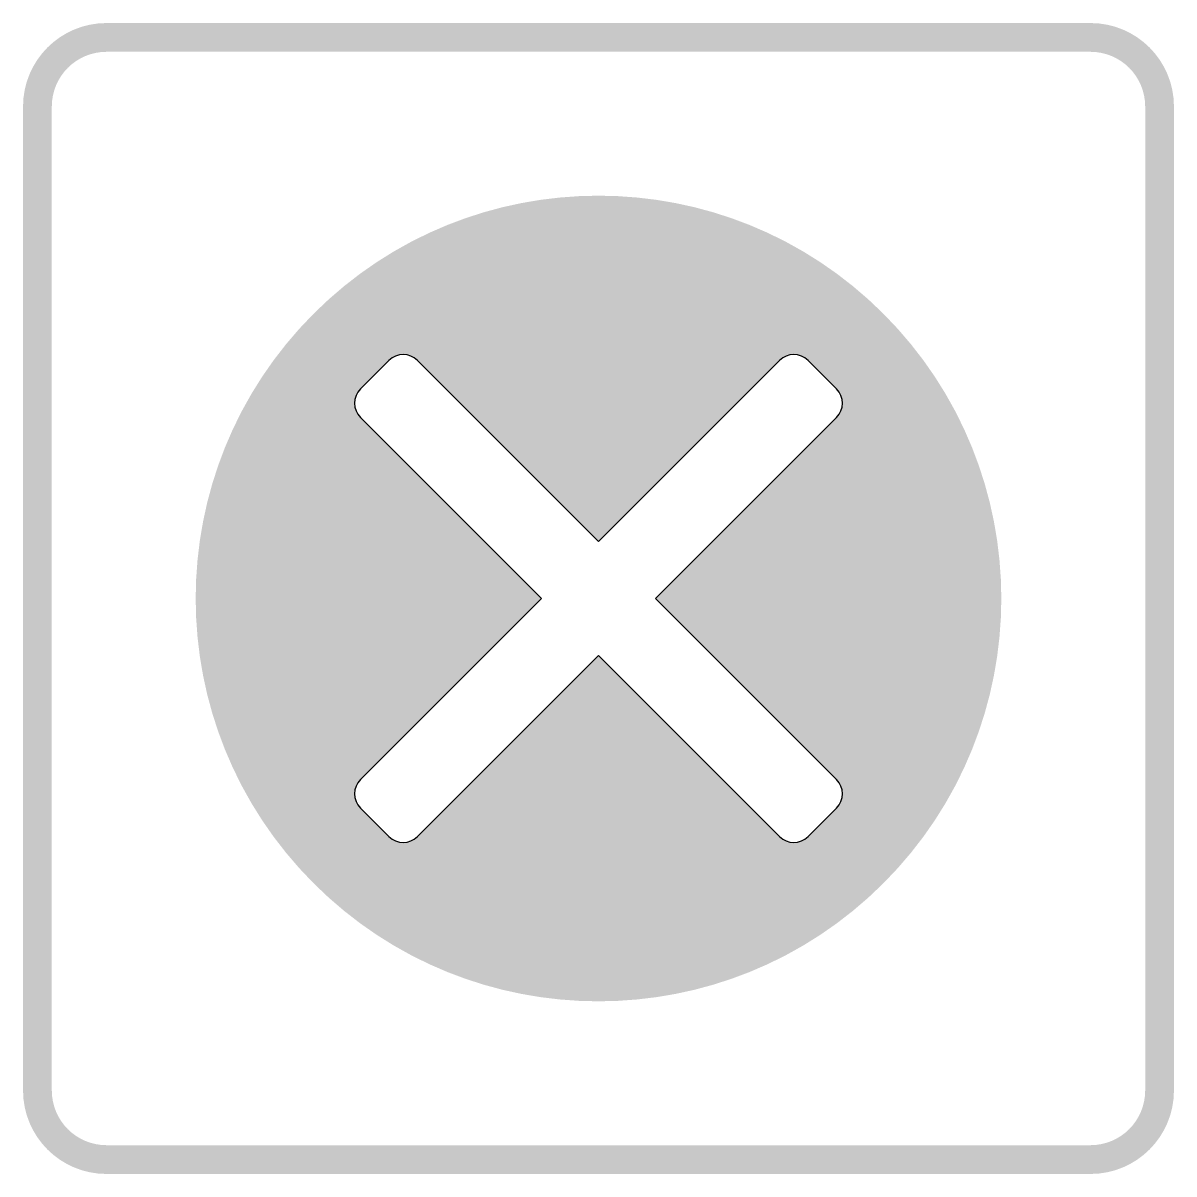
# Model space of a CAD drawing. Header units: millimetres. Extents: x -100 to 100, y -100 to 100.
import ezdxf

# ---------------------------------------------------------------- set-up
doc = ezdxf.new("R2010")
doc.units = ezdxf.units.MM
doc.layers.get('0').update_dxf_attribs({"color": 178, "lineweight": 25, "true_color": 0x000000})

msp = doc.modelspace()

# ---------------------------------------------------------------- hatches: boundary and pattern name
at = {"true_color": 0xffff00}
h = msp.add_hatch(color=2, dxfattribs=at)
edge = h.paths.add_edge_path(flags=0)
edge.add_line((100, -85.5), (100, 85.5))
edge.add_arc((85.5, 85.5), 14.5, 0, 90)
edge.add_line((85.5, 100), (-85.5, 100))
edge.add_arc((-85.5, 85.5), 14.5, 90, 180)
edge.add_line((-100, 85.5), (-100, -85.5))
edge.add_arc((-85.5, -85.5), 14.5, 180, 270)
edge.add_line((-85.5, -100), (85.5, -100))
edge.add_arc((85.5, -85.5), 14.5, 270, 360)
edge = h.paths.add_edge_path(flags=0)
edge.add_arc((-85.5, 85.5), 9.5, 90, 180)
edge.add_line((-95, 85.5), (-95, -85.5))
edge.add_arc((-85.5, -85.5), 9.5, 180, 270)
edge.add_line((-85.5, -95), (85.5, -95))
edge.add_arc((85.5, -85.5), 9.5, 270, 360)
edge.add_line((95, -85.5), (95, 85.5))
edge.add_arc((85.5, 85.5), 9.5, 0, 90)
edge.add_line((85.5, 95), (-85.5, 95))
at = {"true_color": 0xff0000}
h = msp.add_hatch(color=1, dxfattribs=at)
edge = h.paths.add_edge_path(flags=0)
edge.add_line((-9.9, 0), (-41.37, -31.47))
edge.add_arc((-38.89, -33.94), 3.5, 135, 225)
edge.add_line((-41.37, -36.42), (-36.42, -41.37))
edge.add_arc((-33.94, -38.89), 3.5, 225, 315)
edge.add_line((-31.47, -41.37), (0, -9.9))
edge.add_line((0, -9.9), (31.47, -41.37))
edge.add_arc((33.94, -38.89), 3.5, 225, 315)
edge.add_line((36.42, -41.37), (41.37, -36.42))
edge.add_arc((38.89, -33.94), 3.5, 315, 405)
edge.add_line((41.37, -31.47), (9.9, 0))
edge.add_line((9.9, 0), (41.37, 31.47))
edge.add_arc((38.89, 33.94), 3.5, 315, 405)
edge.add_line((41.37, 36.42), (36.42, 41.37))
edge.add_arc((33.94, 38.89), 3.5, 45, 135)
edge.add_line((31.47, 41.37), (0, 9.9))
edge.add_line((0, 9.9), (-31.47, 41.37))
edge.add_arc((-33.94, 38.89), 3.5, 45, 135)
edge.add_line((-36.42, 41.37), (-41.37, 36.42))
edge.add_arc((-38.89, 33.94), 3.5, 135, 225)
edge.add_line((-41.37, 31.47), (-9.9, 0))
edge = h.paths.add_edge_path(flags=0)
edge.add_arc((0, 0), 70, 45, 225)
edge.add_arc((0, 0), 70, 225, 405)

# ---------------------------------------------------------------- linework, layer by layer
at = {"color": 16, "true_color": 0x800000}
for p, q in [((-36.42, 41.37), (-41.37, 36.42)), ((0, 9.9), (-31.47, 41.37)), ((31.47, 41.37), (0, 9.9)), ((41.37, 36.42), (36.42, 41.37)), ((-41.37, 31.47), (-9.9, 0)), ((9.9, 0), (41.37, 31.47)), ((-9.9, 0), (-41.37, -31.47)), ((41.37, -31.47), (9.9, 0)), ((-31.47, -41.37), (0, -9.9)), ((0, -9.9), (31.47, -41.37)), ((-41.37, -36.42), (-36.42, -41.37)), ((36.42, -41.37), (41.37, -36.42))]:
    msp.add_line(p, q, dxfattribs=at)
for centre, start, end in [((-33.94, 38.89), 45, 135), ((33.94, 38.89), 45, 135), ((-38.89, 33.94), 135, 225), ((38.89, 33.94), 315, 45), ((-38.89, -33.94), 135, 225), ((38.89, -33.94), 315, 45), ((-33.94, -38.89), 225, 315), ((33.94, -38.89), 225, 315)]:
    msp.add_arc(centre, 3.5, start, end, dxfattribs=at)

doc.saveas('drawing.dxf')
